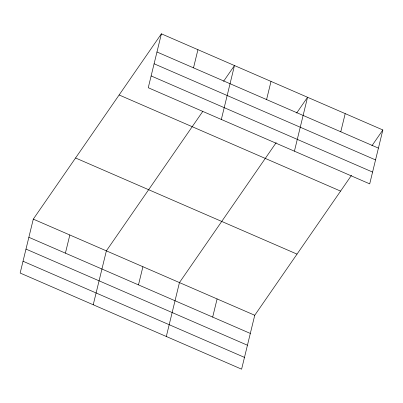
<?xml version="1.0" encoding="UTF-8"?>
<svg xmlns="http://www.w3.org/2000/svg" width="403" height="403" viewBox="0 0 403 403"><rect width="100%" height="100%" fill="white"/><g stroke="black" fill="none" stroke-linecap="round" stroke-linejoin="round"><path stroke-width="0.6" d="M161.396 33.822L148.254 87.728L369.707 183.869L382.85 129.962L161.396 33.822L33.293 219.131L20.15 273.038L241.604 369.178L254.746 315.272L351.497 175.315M65.402 253.16L69.83 234.994M93.229 304.764L106.372 250.857L202.769 111.414M138.486 284.886L142.914 266.721M193.505 67.85L197.933 49.685M166.313 336.49L179.451 282.584L276.201 142.627M221.333 119.454L234.475 65.548L223.554 81.346M212.673 317.096L217.101 298.93M266.585 99.576L271.012 81.411M294.417 151.18L307.554 97.274L296.633 113.072M340.777 131.781L345.205 113.616M371.929 145.76L382.85 129.962M156.969 51.987L378.422 148.128M154.092 63.78L375.546 159.92M151.13 75.93L372.584 172.071M119.122 94.972L340.575 191.113M75.562 157.981L297.021 254.122M33.293 219.131L254.746 315.272M28.865 237.296L250.318 333.437M25.988 249.089L247.442 345.23M23.026 261.245L244.48 357.385"/></g></svg>
